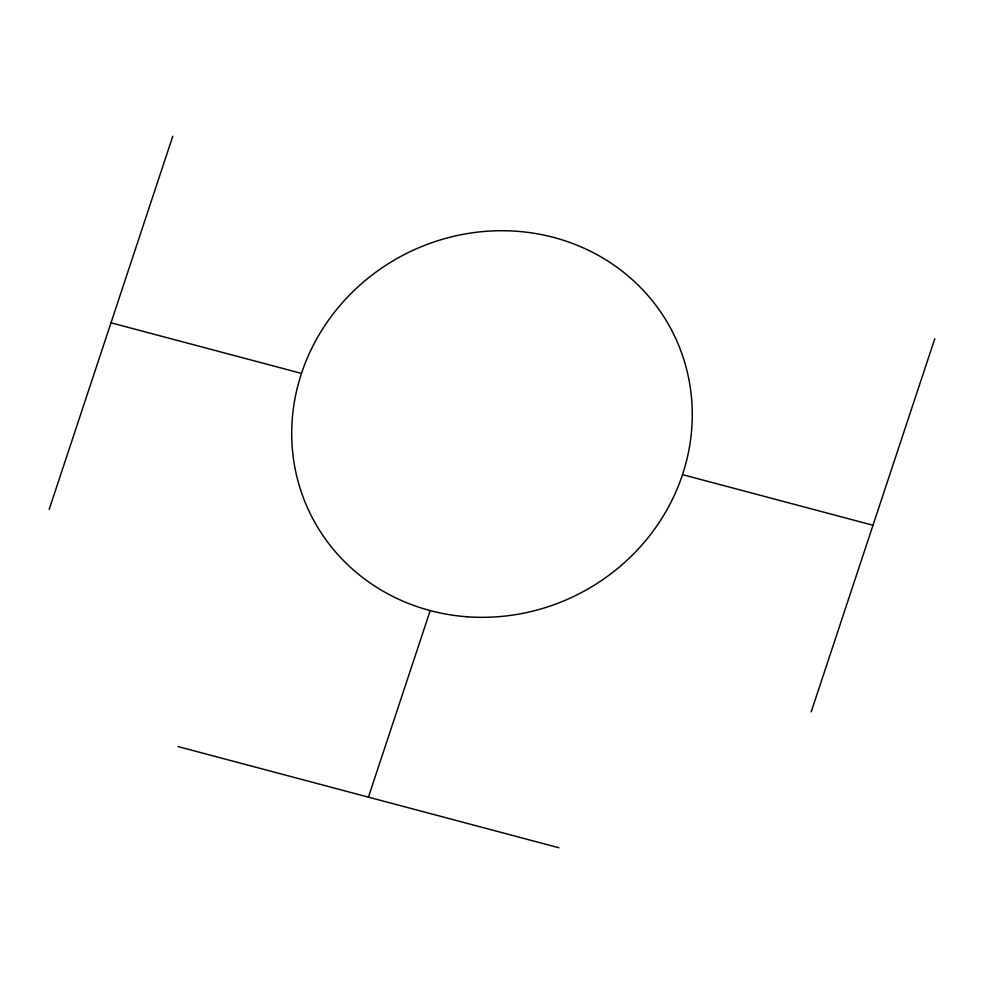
<?xml version="1.0" encoding="UTF-8"?>
<svg xmlns="http://www.w3.org/2000/svg" width="984" height="984" viewBox="0 0 984 984"><rect width="100%" height="100%" fill="white"/><g stroke="black" fill="none" stroke-linecap="round" stroke-linejoin="round"><path stroke-width="1.48" d="M49.2 509.368L172.79 136.247M368.41 797.151L430.205 610.584M811.21 711.801L934.8 338.68M110.995 322.801L301.498 373.416M682.502 474.632L873.005 525.247M177.907 746.536L558.9 847.753M467.375 616.796A202.667 190.798 -27 0 0 676.439 340.095A202.667 190.798 -27 0 0 332.186 315.175A202.667 190.798 -27 0 0 467.375 616.796"/></g></svg>
